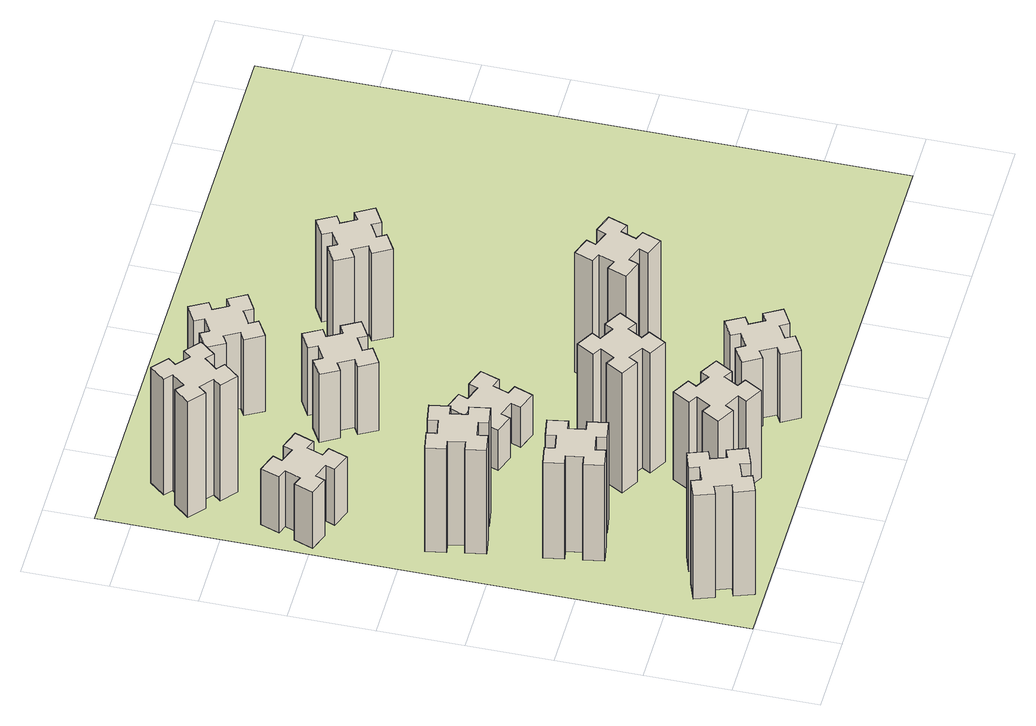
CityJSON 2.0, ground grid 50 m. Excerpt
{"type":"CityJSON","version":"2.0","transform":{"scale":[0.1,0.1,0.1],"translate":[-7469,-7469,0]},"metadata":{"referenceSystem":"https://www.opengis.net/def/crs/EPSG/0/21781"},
"CityObjects":{
"building1":{"type":"Building","attributes":{"class":"1000","function":"1000","usage":"1000","yearOfConstruction":2016,"roofType":"1000","measuredHeight":78,"storeysAboveGround":30,"storeysBelowGround":0},"geometry":[{"type":"Solid","lod":"1","boundaries":[[[[0,1,2,3,4,5,6,7,8,9,10,11,12,13,14,15,16,17,18,19]],[[17,16,20,21]],[[16,15,22,20]],[[15,14,23,22]],[[14,13,24,23]],[[13,12,25,24]],[[12,11,26,25]],[[11,10,27,26]],[[10,9,28,27]],[[9,8,29,28]],[[8,7,30,29]],[[7,6,31,30]],[[6,5,32,31]],[[5,4,33,32]],[[4,3,34,33]],[[3,2,35,34]],[[2,1,36,35]],[[1,0,37,36]],[[0,19,38,37]],[[19,18,39,38]],[[18,17,21,39]],[[24,25,26,27,28,29,30,31,32,33,34,35,36,37,38,39,21,20,22,23]]]]}]},
"building2":{"type":"Building","attributes":{"class":"1000","function":"1000","usage":"1000","yearOfConstruction":2016,"roofType":"1000","measuredHeight":72,"storeysAboveGround":30,"storeysBelowGround":0},"geometry":[{"type":"Solid","lod":"1","boundaries":[[[[40,41,42,43,44,45,46,47,48,49,50,51,52,53,54,55,56,57,58,59]],[[57,56,60,61]],[[56,55,62,60]],[[55,54,63,62]],[[54,53,64,63]],[[53,52,65,64]],[[52,51,66,65]],[[51,50,67,66]],[[50,49,68,67]],[[49,48,69,68]],[[48,47,70,69]],[[47,46,71,70]],[[46,45,72,71]],[[45,44,73,72]],[[44,43,74,73]],[[43,42,75,74]],[[42,41,76,75]],[[41,40,77,76]],[[40,59,78,77]],[[59,58,79,78]],[[58,57,61,79]],[[64,65,66,67,68,69,70,71,72,73,74,75,76,77,78,79,61,60,62,63]]]]}]},
"building3":{"type":"Building","attributes":{"class":"1000","function":"1000","usage":"1000","yearOfConstruction":2016,"roofType":"1000","measuredHeight":78,"storeysAboveGround":30,"storeysBelowGround":0},"geometry":[{"type":"Solid","lod":"1","boundaries":[[[[80,81,82,83,84,85,86,87,88,89,90,91,92,93,94,95,96,97,98,99]],[[97,96,100,101]],[[96,95,102,100]],[[95,94,103,102]],[[94,93,104,103]],[[93,92,105,104]],[[92,91,106,105]],[[91,90,107,106]],[[90,89,108,107]],[[89,88,109,108]],[[88,87,110,109]],[[87,86,111,110]],[[86,85,112,111]],[[85,84,113,112]],[[84,83,114,113]],[[83,82,115,114]],[[82,81,116,115]],[[81,80,117,116]],[[80,99,118,117]],[[99,98,119,118]],[[98,97,101,119]],[[104,105,106,107,108,109,110,111,112,113,114,115,116,117,118,119,101,100,102,103]]]]}]},
"building4":{"type":"Building","attributes":{"class":"1000","function":"1000","usage":"1000","yearOfConstruction":2016,"roofType":"1000","measuredHeight":42,"storeysAboveGround":30,"storeysBelowGround":0},"geometry":[{"type":"Solid","lod":"1","boundaries":[[[[120,121,122,123,124,125,126,127,128,129,130,131,132,133,134,135,136,137,138,139]],[[137,136,140,141]],[[136,135,142,140]],[[135,134,143,142]],[[134,133,144,143]],[[133,132,145,144]],[[132,131,146,145]],[[131,130,147,146]],[[130,129,148,147]],[[129,128,149,148]],[[128,127,150,149]],[[127,126,151,150]],[[126,125,152,151]],[[125,124,153,152]],[[124,123,154,153]],[[123,122,155,154]],[[122,121,156,155]],[[121,120,157,156]],[[120,139,158,157]],[[139,138,159,158]],[[138,137,141,159]],[[144,145,146,147,148,149,150,151,152,153,154,155,156,157,158,159,141,140,142,143]]]]}]},
"building5":{"type":"Building","attributes":{"class":"1000","function":"1000","usage":"1000","yearOfConstruction":2016,"roofType":"1000","measuredHeight":66,"storeysAboveGround":30,"storeysBelowGround":0},"geometry":[{"type":"Solid","lod":"1","boundaries":[[[[160,161,162,163,164,165,166,167,168,169,170,171,172,173,174,175,176,177,178,179]],[[177,176,180,181]],[[176,175,182,180]],[[175,174,183,182]],[[174,173,184,183]],[[173,172,185,184]],[[172,171,186,185]],[[171,170,187,186]],[[170,169,188,187]],[[169,168,189,188]],[[168,167,190,189]],[[167,166,191,190]],[[166,165,192,191]],[[165,164,193,192]],[[164,163,194,193]],[[163,162,195,194]],[[162,161,196,195]],[[161,160,197,196]],[[160,179,198,197]],[[179,178,199,198]],[[178,177,181,199]],[[184,185,186,187,188,189,190,191,192,193,194,195,196,197,198,199,181,180,182,183]]]]}]},
"building6":{"type":"Building","attributes":{"class":"1000","function":"1000","usage":"1000","yearOfConstruction":2016,"roofType":"1000","measuredHeight":87,"storeysAboveGround":30,"storeysBelowGround":0},"geometry":[{"type":"Solid","lod":"1","boundaries":[[[[200,201,202,203,204,205,206,207,208,209,210,211,212,213,214,215,216,217,218,219]],[[217,216,220,221]],[[216,215,222,220]],[[215,214,223,222]],[[214,213,224,223]],[[213,212,225,224]],[[212,211,226,225]],[[211,210,227,226]],[[210,209,228,227]],[[209,208,229,228]],[[208,207,230,229]],[[207,206,231,230]],[[206,205,232,231]],[[205,204,233,232]],[[204,203,234,233]],[[203,202,235,234]],[[202,201,236,235]],[[201,200,237,236]],[[200,219,238,237]],[[219,218,239,238]],[[218,217,221,239]],[[224,225,226,227,228,229,230,231,232,233,234,235,236,237,238,239,221,220,222,223]]]]}]},
"building7":{"type":"Building","attributes":{"class":"1000","function":"1000","usage":"1000","yearOfConstruction":2016,"roofType":"1000","measuredHeight":90,"storeysAboveGround":30,"storeysBelowGround":0},"geometry":[{"type":"Solid","lod":"1","boundaries":[[[[240,241,242,243,244,245,246,247,248,249,250,251,252,253,254,255,256,257,258,259]],[[257,256,260,261]],[[256,255,262,260]],[[255,254,263,262]],[[254,253,264,263]],[[253,252,265,264]],[[252,251,266,265]],[[251,250,267,266]],[[250,249,268,267]],[[249,248,269,268]],[[248,247,270,269]],[[247,246,271,270]],[[246,245,272,271]],[[245,244,273,272]],[[244,243,274,273]],[[243,242,275,274]],[[242,241,276,275]],[[241,240,277,276]],[[240,259,278,277]],[[259,258,279,278]],[[258,257,261,279]],[[264,265,266,267,268,269,270,271,272,273,274,275,276,277,278,279,261,260,262,263]]]]}]},
"building8":{"type":"Building","attributes":{"class":"1000","function":"1000","usage":"1000","yearOfConstruction":2016,"roofType":"1000","measuredHeight":30,"storeysAboveGround":30,"storeysBelowGround":0},"geometry":[{"type":"Solid","lod":"1","boundaries":[[[[280,281,282,283,284,285,286,287,288,289,290,291,292,293,294,295,296,297,298,299]],[[297,296,300,301]],[[296,295,302,300]],[[295,294,303,302]],[[294,293,304,303]],[[293,292,305,304]],[[292,291,306,305]],[[291,290,307,306]],[[290,289,308,307]],[[289,288,309,308]],[[288,287,310,309]],[[287,286,311,310]],[[286,285,312,311]],[[285,284,313,312]],[[284,283,314,313]],[[283,282,315,314]],[[282,281,316,315]],[[281,280,317,316]],[[280,299,318,317]],[[299,298,319,318]],[[298,297,301,319]],[[304,305,306,307,308,309,310,311,312,313,314,315,316,317,318,319,301,300,302,303]]]]}]},
"building9":{"type":"Building","attributes":{"class":"1000","function":"1000","usage":"1000","yearOfConstruction":2016,"roofType":"1000","measuredHeight":51,"storeysAboveGround":30,"storeysBelowGround":0},"geometry":[{"type":"Solid","lod":"1","boundaries":[[[[320,321,322,323,324,325,326,327,328,329,330,331,332,333,334,335,336,337,338,339]],[[337,336,340,341]],[[336,335,342,340]],[[335,334,343,342]],[[334,333,344,343]],[[333,332,345,344]],[[332,331,346,345]],[[331,330,347,346]],[[330,329,348,347]],[[329,328,349,348]],[[328,327,350,349]],[[327,326,351,350]],[[326,325,352,351]],[[325,324,353,352]],[[324,323,354,353]],[[323,322,355,354]],[[322,321,356,355]],[[321,320,357,356]],[[320,339,358,357]],[[339,338,359,358]],[[338,337,341,359]],[[344,345,346,347,348,349,350,351,352,353,354,355,356,357,358,359,341,340,342,343]]]]}]},
"building10":{"type":"Building","attributes":{"class":"1000","function":"1000","usage":"1000","yearOfConstruction":2016,"roofType":"1000","measuredHeight":51,"storeysAboveGround":30,"storeysBelowGround":0},"geometry":[{"type":"Solid","lod":"1","boundaries":[[[[360,361,362,363,364,365,366,367,368,369,370,371,372,373,374,375,376,377,378,379]],[[377,376,380,381]],[[376,375,382,380]],[[375,374,383,382]],[[374,373,384,383]],[[373,372,385,384]],[[372,371,386,385]],[[371,370,387,386]],[[370,369,388,387]],[[369,368,389,388]],[[368,367,390,389]],[[367,366,391,390]],[[366,365,392,391]],[[365,364,393,392]],[[364,363,394,393]],[[363,362,395,394]],[[362,361,396,395]],[[361,360,397,396]],[[360,379,398,397]],[[379,378,399,398]],[[378,377,381,399]],[[384,385,386,387,388,389,390,391,392,393,394,395,396,397,398,399,381,380,382,383]]]]}]},
"building11":{"type":"Building","attributes":{"class":"1000","function":"1000","usage":"1000","yearOfConstruction":2016,"roofType":"1000","measuredHeight":57,"storeysAboveGround":30,"storeysBelowGround":0},"geometry":[{"type":"Solid","lod":"1","boundaries":[[[[400,401,402,403,404,405,406,407,408,409,410,411,412,413,414,415,416,417,418,419]],[[417,416,420,421]],[[416,415,422,420]],[[415,414,423,422]],[[414,413,424,423]],[[413,412,425,424]],[[412,411,426,425]],[[411,410,427,426]],[[410,409,428,427]],[[409,408,429,428]],[[408,407,430,429]],[[407,406,431,430]],[[406,405,432,431]],[[405,404,433,432]],[[404,403,434,433]],[[403,402,435,434]],[[402,401,436,435]],[[401,400,437,436]],[[400,419,438,437]],[[419,418,439,438]],[[418,417,421,439]],[[424,425,426,427,428,429,430,431,432,433,434,435,436,437,438,439,421,420,422,423]]]]}]},
"building12":{"type":"Building","attributes":{"class":"1000","function":"1000","usage":"1000","yearOfConstruction":2016,"roofType":"1000","measuredHeight":90,"storeysAboveGround":30,"storeysBelowGround":0},"geometry":[{"type":"Solid","lod":"1","boundaries":[[[[440,441,442,443,444,445,446,447,448,449,450,451,452,453,454,455,456,457,458,459]],[[457,456,460,461]],[[456,455,462,460]],[[455,454,463,462]],[[454,453,464,463]],[[453,452,465,464]],[[452,451,466,465]],[[451,450,467,466]],[[450,449,468,467]],[[449,448,469,468]],[[448,447,470,469]],[[447,446,471,470]],[[446,445,472,471]],[[445,444,473,472]],[[444,443,474,473]],[[443,442,475,474]],[[442,441,476,475]],[[441,440,477,476]],[[440,459,478,477]],[[459,458,479,478]],[[458,457,461,479]],[[464,465,466,467,468,469,470,471,472,473,474,475,476,477,478,479,461,460,462,463]]]]}]},
"building13":{"type":"Building","attributes":{"class":"1000","function":"1000","usage":"1000","yearOfConstruction":2016,"roofType":"1000","measuredHeight":66,"storeysAboveGround":30,"storeysBelowGround":0},"geometry":[{"type":"Solid","lod":"1","boundaries":[[[[480,481,482,483,484,485,486,487,488,489,490,491,492,493,494,495,496,497,498,499]],[[497,496,500,501]],[[496,495,502,500]],[[495,494,503,502]],[[494,493,504,503]],[[493,492,505,504]],[[492,491,506,505]],[[491,490,507,506]],[[490,489,508,507]],[[489,488,509,508]],[[488,487,510,509]],[[487,486,511,510]],[[486,485,512,511]],[[485,484,513,512]],[[484,483,514,513]],[[483,482,515,514]],[[482,481,516,515]],[[481,480,517,516]],[[480,499,518,517]],[[499,498,519,518]],[[498,497,501,519]],[[504,505,506,507,508,509,510,511,512,513,514,515,516,517,518,519,501,500,502,503]]]]}]},
"landuse1":{"type":"LandUse","attributes":{"name":"plot1","function":"1010"},"geometry":[{"type":"MultiSurface","lod":"1","boundaries":[[[520,521,522,523]]]}]}
},
"vertices":[
[385,396,0],[291,362,0],[270,418,0],[157,377,0],[199,264,0],[255,285,0],[289,191,0],[233,170,0],[274,57,0],[387,99,0],[366,155,0],[460,189,0],[480,133,0],[593,174,0],[552,287,0],[496,266,0],[462,360,0],[518,380,0],[477,493,0],[364,452,0],[462,360,780],[518,380,780],[496,266,780],[552,287,780],[593,174,780],[480,133,780],[460,189,780],[366,155,780],[387,99,780],[274,57,780],[233,170,780],[289,191,780],[255,285,780],[199,264,780],[157,377,780],[270,418,780],[291,362,780],[385,396,780],[364,452,780],[477,493,780],
[505,1232,0],[407,1215,0],[397,1274,0],[278,1253,0],[299,1135,0],[358,1145,0],[376,1047,0],[317,1037,0],[337,918,0],[456,939,0],[445,998,0],[544,1016,0],[554,957,0],[672,977,0],[651,1096,0],[592,1085,0],[575,1184,0],[634,1194,0],[613,1312,0],[495,1291,0],[575,1184,720],[634,1194,720],[592,1085,720],[651,1096,720],[672,977,720],[554,957,720],[544,1016,720],[445,998,720],[456,939,720],[337,918,720],[317,1037,720],[376,1047,720],[358,1145,720],[299,1135,720],[278,1253,720],[397,1274,720],[407,1215,720],[505,1232,720],[495,1291,720],[613,1312,720],
[405,1872,0],[307,1855,0],[297,1914,0],[178,1893,0],[199,1775,0],[258,1785,0],[276,1687,0],[217,1677,0],[237,1558,0],[356,1579,0],[345,1638,0],[444,1656,0],[454,1597,0],[572,1617,0],[551,1736,0],[492,1725,0],[475,1824,0],[534,1834,0],[513,1952,0],[395,1931,0],[475,1824,780],[534,1834,780],[492,1725,780],[551,1736,780],[572,1617,780],[454,1597,780],[444,1656,780],[345,1638,780],[356,1579,780],[237,1558,780],[217,1677,780],[276,1687,780],[258,1785,780],[199,1775,780],[178,1893,780],[297,1914,780],[307,1855,780],[405,1872,780],[395,1931,780],[513,1952,780],
[191,2509,0],[285,2475,0],[264,2419,0],[377,2377,0],[418,2490,0],[362,2511,0],[396,2605,0],[452,2584,0],[493,2697,0],[380,2738,0],[360,2682,0],[266,2716,0],[287,2772,0],[174,2813,0],[133,2700,0],[189,2680,0],[155,2586,0],[99,2607,0],[57,2494,0],[170,2453,0],[155,2586,420],[99,2607,420],[189,2680,420],[133,2700,420],[174,2813,420],[287,2772,420],[266,2716,420],[360,2682,420],[380,2738,420],[493,2697,420],[452,2584,420],[396,2605,420],[362,2511,420],[418,2490,420],[377,2377,420],[264,2419,420],[285,2475,420],[191,2509,420],[170,2453,420],[57,2494,420],
[1186,377,0],[1236,464,0],[1288,434,0],[1348,538,0],[1244,598,0],[1214,546,0],[1127,596,0],[1157,648,0],[1053,708,0],[993,604,0],[1045,574,0],[995,487,0],[943,517,0],[883,413,0],[987,353,0],[1017,405,0],[1104,355,0],[1074,303,0],[1178,243,0],[1238,347,0],[1104,355,660],[1074,303,660],[1017,405,660],[987,353,660],[883,413,660],[943,517,660],[995,487,660],[1045,574,660],[993,604,660],[1053,708,660],[1157,648,660],[1127,596,660],[1214,546,660],[1244,598,660],[1348,538,660],[1288,434,660],[1236,464,660],[1186,377,660],[1238,347,660],[1178,243,660],
[427,3126,0],[492,3203,0],[538,3164,0],[615,3256,0],[523,3333,0],[484,3287,0],[408,3352,0],[446,3398,0],[354,3475,0],[277,3383,0],[323,3344,0],[259,3268,0],[213,3306,0],[136,3214,0],[228,3137,0],[266,3183,0],[343,3119,0],[304,3073,0],[396,2996,0],[473,3088,0],[343,3119,870],[304,3073,870],[266,3183,870],[228,3137,870],[136,3214,870],[213,3306,870],[259,3268,870],[323,3344,870],[277,3383,870],[354,3475,870],[446,3398,870],[408,3352,870],[484,3287,870],[523,3333,870],[615,3256,870],[538,3164,870],[492,3203,870],[427,3126,870],[473,3088,870],[396,2996,870],
[1214,1086,0],[1127,1136,0],[1157,1188,0],[1053,1248,0],[993,1144,0],[1045,1114,0],[995,1027,0],[943,1057,0],[883,953,0],[987,893,0],[1017,945,0],[1104,895,0],[1074,843,0],[1178,783,0],[1238,887,0],[1186,917,0],[1236,1004,0],[1288,974,0],[1348,1078,0],[1244,1138,0],[1236,1004,900],[1288,974,900],[1186,917,900],[1238,887,900],[1178,783,900],[1074,843,900],[1104,895,900],[1017,945,900],[987,893,900],[883,953,900],[943,1057,900],[995,1027,900],[1045,1114,900],[993,1144,900],[1053,1248,900],[1157,1188,900],[1127,1136,900],[1214,1086,900],[1244,1138,900],[1348,1078,900],
[1031,1669,0],[1125,1635,0],[1104,1579,0],[1217,1537,0],[1258,1650,0],[1202,1671,0],[1236,1765,0],[1292,1744,0],[1333,1857,0],[1220,1898,0],[1200,1842,0],[1106,1876,0],[1127,1932,0],[1014,1973,0],[973,1860,0],[1029,1840,0],[995,1746,0],[939,1767,0],[897,1654,0],[1010,1613,0],[995,1746,300],[939,1767,300],[1029,1840,300],[973,1860,300],[1014,1973,300],[1127,1932,300],[1106,1876,300],[1200,1842,300],[1220,1898,300],[1333,1857,300],[1292,1744,300],[1236,1765,300],[1202,1671,300],[1258,1650,300],[1217,1537,300],[1104,1579,300],[1125,1635,300],[1031,1669,300],[1010,1613,300],[897,1654,300],
[1744,496,0],[1657,446,0],[1627,498,0],[1523,438,0],[1583,334,0],[1635,364,0],[1685,277,0],[1633,247,0],[1693,143,0],[1797,203,0],[1767,255,0],[1854,305,0],[1884,253,0],[1988,313,0],[1928,417,0],[1876,387,0],[1826,474,0],[1878,504,0],[1818,608,0],[1714,548,0],[1826,474,510],[1878,504,510],[1876,387,510],[1928,417,510],[1988,313,510],[1884,253,510],[1854,305,510],[1767,255,510],[1797,203,510],[1693,143,510],[1633,247,510],[1685,277,510],[1635,364,510],[1583,334,510],[1523,438,510],[1627,498,510],[1657,446,510],[1744,496,510],[1714,548,510],[1818,608,510],
[1236,2607,0],[1186,2694,0],[1238,2724,0],[1178,2828,0],[1074,2768,0],[1104,2716,0],[1017,2666,0],[987,2718,0],[883,2658,0],[943,2554,0],[995,2584,0],[1045,2497,0],[993,2467,0],[1053,2363,0],[1157,2423,0],[1127,2475,0],[1214,2525,0],[1244,2473,0],[1348,2533,0],[1288,2637,0],[1214,2525,510],[1244,2473,510],[1127,2475,510],[1157,2423,510],[1053,2363,510],[993,2467,510],[1045,2497,510],[995,2584,510],[943,2554,510],[883,2658,510],[987,2718,510],[1017,2666,510],[1104,2716,510],[1074,2768,510],[1178,2828,510],[1238,2724,510],[1186,2694,510],[1236,2607,510],[1288,2637,510],[1348,2533,510],
[995,3224,0],[1045,3137,0],[993,3107,0],[1053,3003,0],[1157,3063,0],[1127,3115,0],[1214,3165,0],[1244,3113,0],[1348,3173,0],[1288,3277,0],[1236,3247,0],[1186,3334,0],[1238,3364,0],[1178,3468,0],[1074,3408,0],[1104,3356,0],[1017,3306,0],[987,3358,0],[883,3298,0],[943,3194,0],[1017,3306,570],[987,3358,570],[1104,3356,570],[1074,3408,570],[1178,3468,570],[1238,3364,570],[1186,3334,570],[1236,3247,570],[1288,3277,570],[1348,3173,570],[1244,3113,570],[1214,3165,570],[1127,3115,570],[1157,3063,570],[1053,3003,570],[993,3107,570],[1045,3137,570],[995,3224,570],[943,3194,570],[883,3298,570],
[1940,1302,0],[1846,1336,0],[1867,1392,0],[1754,1433,0],[1713,1320,0],[1769,1300,0],[1735,1206,0],[1679,1227,0],[1637,1114,0],[1750,1073,0],[1771,1129,0],[1865,1095,0],[1844,1039,0],[1957,997,0],[1998,1110,0],[1942,1131,0],[1976,1225,0],[2032,1204,0],[2073,1317,0],[1960,1358,0],[1976,1225,900],[2032,1204,900],[1942,1131,900],[1998,1110,900],[1957,997,900],[1844,1039,900],[1865,1095,900],[1771,1129,900],[1750,1073,900],[1637,1114,900],[1679,1227,900],[1735,1206,900],[1769,1300,900],[1713,1320,900],[1754,1433,900],[1867,1392,900],[1846,1336,900],[1940,1302,900],[1960,1358,900],[2073,1317,900],
[1976,2707,0],[1926,2794,0],[1978,2824,0],[1918,2928,0],[1814,2868,0],[1844,2816,0],[1757,2766,0],[1727,2818,0],[1623,2758,0],[1683,2654,0],[1735,2684,0],[1785,2597,0],[1733,2567,0],[1793,2463,0],[1897,2523,0],[1867,2575,0],[1954,2625,0],[1984,2573,0],[2088,2633,0],[2028,2737,0],[1954,2625,660],[1984,2573,660],[1867,2575,660],[1897,2523,660],[1793,2463,660],[1733,2567,660],[1785,2597,660],[1735,2684,660],[1683,2654,660],[1623,2758,660],[1727,2818,660],[1757,2766,660],[1844,2816,660],[1814,2868,660],[1918,2928,660],[1978,2824,660],[1926,2794,660],[1976,2707,660],[2028,2737,660],[2088,2633,660],
[5,3705,0],[3705,3705,0],[3705,5,0],[5,5,0]
]}
